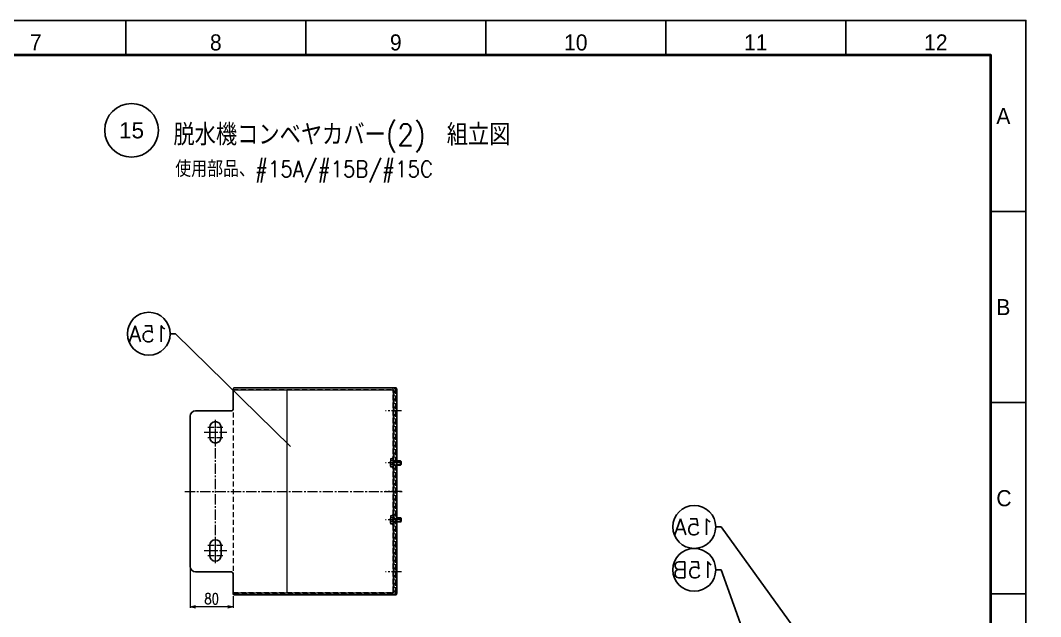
# Model space of a CAD drawing. Header units: millimetres. Extents: x 0 to 51411, y 0 to 16902.
# Drawn here: x 17372 to 19274, y 2363 to 3473 of the extents above; entities that cross this region are included whole.
import ezdxf
from ezdxf import colors
from ezdxf.entities.mleader import LeaderData, LeaderLine
from ezdxf.enums import TextEntityAlignment as Align
from ezdxf.math import Vec2, Vec3

# ---------------------------------------------------------------- set-up
doc = ezdxf.new("R2010")
doc.units = ezdxf.units.MM
doc.linetypes.add('CENTER2', pattern=[28.575, 19.05, -3.175, 3.175, -3.175])
doc.linetypes.add('HIDDEN2', pattern=[4.7625, 3.175, -1.5875])
for name, color, linetype, lineweight in [('01_外形線', 7, 'Continuous', 25), ('02_細線', 5, 'Continuous', 13), ('03_かくれ線', 6, 'HIDDEN2', 13), ('04_中心線', 1, 'CENTER2', 9), ('06_文字', 7, 'Continuous', 13), ('07_寸法線', 3, 'Continuous', 9), ('99_図枠', 7, 'Continuous', 40)]:
    doc.layers.add(name, color=color, linetype=linetype, lineweight=lineweight)
doc.layers.add('10_補助線', color=8, linetype='Continuous', lineweight=13, plot=False)
doc.styles.add('KSS_TXT', font='txt.shx', dxfattribs={"bigfont": 'extfont2.shx'})
doc.styles.get("Standard").update_dxf_attribs({"font": 'arial.ttf'})
doc.styles.add('寸法用', font='simplex.shx', dxfattribs={"width": 0.8, "bigfont": '@extfont2.shx'})
doc.styles.add('表題用', font='MS PGothic.ttf')
doc.dimstyles.new('機械製図用', dxfattribs={"dimtxt": 3.5, "dimasz": 3.5, "dimexe": 2, "dimexo": 0, "dimgap": 1.2, "dimtad": 1, "dimdsep": 46, "dimtxsty": '寸法用', "dimblk": 'OPEN30', "dimcen": 0, "dimclrd": 256, "dimclre": 256, "dimclrt": 7, "dimazin": 2, "dimtm": 1e-09, "dimtfac": 0.75, "dimtmove": 0, "dimatfit": 3, "dimldrblk": 'OPEN30', "dimfxl": 1, "dimlwd": -1, "dimlwe": -1, "dimarcsym": 0})

# ---------------------------------------------------------------- blocks, each defined once
blk = doc.blocks.new('_Open30')
at = {"color": 0, "linetype": 'ByBlock', "lineweight": -2}
for p, q in [((-1, 0.27), (0, 0)), ((0, 0), (-1, -0.27)), ((0, 0), (-1, 0))]:
    blk.add_line(p, q, dxfattribs=at)
blk = doc.blocks.new('*D1058')
at = {"layer": '07_寸法線', "transparency": 16777216}
for p, q in [((17688.7, 2450.9), (17688.7, 2378.8)), ((17768.7, 2400.9), (17768.7, 2378.8)), ((17758.7, 2380.8), (17698.7, 2380.8))]:
    blk.add_line(p, q, dxfattribs=at)
at = {"layer": 'Defpoints', "color": 0, "transparency": 16777216}
for p in [(17688.7, 2455.9), (17768.7, 2405.9), (17688.7, 2380.8)]:
    blk.add_point(p, dxfattribs=at)
at = {"layer": '07_寸法線', "transparency": 16777216, "xscale": 10, "yscale": 10, "zscale": 10, "rotation": 180}
blk.add_blockref('_Open30', (17688.7, 2380.8), dxfattribs=at)
at = {"layer": '07_寸法線', "transparency": 16777216, "xscale": 10, "yscale": 10, "zscale": 10}
blk.add_blockref('_Open30', (17768.7, 2380.8), dxfattribs=at)
at = {"layer": '07_寸法線', "color": 7, "transparency": 16777216, "insert": (17728.7, 2395.8), "char_height": 20, "attachment_point": 5, "style": '寸法用'}
blk.add_mtext('80', dxfattribs=at)
blk = doc.blocks.new('AM_BALLOON1')
at = {"transparency": 16777216}
blk.add_circle((0, 0), 5, dxfattribs=at)
blk.add_attdef('B_NUMBER', text='', height=3, dxfattribs=at).set_placement((0, 0), align=Align.MIDDLE_CENTER)
blk = doc.blocks.new('_OPEN')
at = {"color": 0, "linetype": 'ByBlock'}
for p, q in [((-1, 0.17), (0, 0)), ((0, 0), (-1, -0.17)), ((0, 0), (-1, 0))]:
    blk.add_line(p, q, dxfattribs=at)
blk = doc.blocks.new('_TagCircle')
at = {"color": 0, "linetype": 'ByBlock', "lineweight": -2, "transparency": 16777216}
blk.add_circle((0, 0), 4, dxfattribs=at)
at = {"color": 0, "transparency": 16777216, "style": '寸法用'}
blk.add_attdef('タグ番号', text='', height=3, dxfattribs=at).set_placement((0, -1.5), align=Align.CENTER)
blk = doc.blocks.new('_None')
blk = doc.blocks.new('*U1332')
at = {"layer": '04_中心線', "color": 0, "linetype": 'CENTER2', "transparency": 16777216}
for p, q in [((-14, 0), (-2.1, 0)), ((0, 2.1), (0, 14)), ((2.1, 0), (14, 0)), ((0, -14), (0, -2.1))]:
    blk.add_line(p, q, dxfattribs=at)
at = {"layer": '04_中心線', "color": 0, "linetype": 'Continuous', "transparency": 16777216}
for p, q in [((-1.05, 0), (1.05, 0)), ((0, -1.05), (0, 1.05))]:
    blk.add_line(p, q, dxfattribs=at)
blk = doc.blocks.new('*U1333')
at = {"layer": '04_中心線', "color": 0, "linetype": 'CENTER2', "transparency": 16777216}
for p, q in [((-14, 0), (-2.1, 0)), ((0, 2.1), (0, 14)), ((2.1, 0), (14, 0)), ((0, -14), (0, -2.1))]:
    blk.add_line(p, q, dxfattribs=at)
at = {"layer": '04_中心線', "color": 0, "linetype": 'Continuous', "transparency": 16777216}
for p, q in [((-1.05, 0), (1.05, 0)), ((0, -1.05), (0, 1.05))]:
    blk.add_line(p, q, dxfattribs=at)
blk = doc.blocks.new('*U1330')
at = {"layer": '04_中心線', "color": 0, "linetype": 'CENTER2', "transparency": 16777216}
for p, q in [((-14, 0), (-2.1, 0)), ((0, 2.1), (0, 14)), ((2.1, 0), (14, 0)), ((0, -14), (0, -2.1))]:
    blk.add_line(p, q, dxfattribs=at)
at = {"layer": '04_中心線', "color": 0, "linetype": 'Continuous', "transparency": 16777216}
for p, q in [((-1.05, 0), (1.05, 0)), ((0, -1.05), (0, 1.05))]:
    blk.add_line(p, q, dxfattribs=at)
blk = doc.blocks.new('*U1331')
at = {"layer": '04_中心線', "color": 0, "linetype": 'CENTER2', "transparency": 16777216}
for p, q in [((-14, 0), (-2.1, 0)), ((0, 2.1), (0, 14)), ((2.1, 0), (14, 0)), ((0, -14), (0, -2.1))]:
    blk.add_line(p, q, dxfattribs=at)
at = {"layer": '04_中心線', "color": 0, "linetype": 'Continuous', "transparency": 16777216}
for p, q in [((-1.05, 0), (1.05, 0)), ((0, -1.05), (0, 1.05))]:
    blk.add_line(p, q, dxfattribs=at)

msp = doc.modelspace()

# ---------------------------------------------------------------- hatches: boundary and pattern name
at = {"layer": '03_かくれ線'}
h = msp.add_hatch(color=256, dxfattribs=at)
h.dxf.hatch_style = 1
h.paths.add_polyline_path([(18064.234, 2656.393), (18067.234, 2656.393), (18067.234, 2659.393)])
h = msp.add_hatch(color=256, dxfattribs=at)
h.dxf.hatch_style = 1
h.paths.add_polyline_path([(18067.234, 2638.382), (18067.234, 2641.382), (18064.234, 2641.382)])
h = msp.add_hatch(color=256, dxfattribs=at)
h.dxf.hatch_style = 1
h.paths.add_polyline_path([(18064.234, 2550.327), (18067.234, 2550.327), (18067.234, 2553.327)])
h = msp.add_hatch(color=256, dxfattribs=at)
h.dxf.hatch_style = 1
h.paths.add_polyline_path([(18064.234, 2535.316), (18067.234, 2532.316), (18067.234, 2535.316)])

# ---------------------------------------------------------------- linework, layer by layer
at = {"layer": '01_外形線'}
for p, q in [((18073.794, 2652.888), (18081.034, 2652.888)), ((18073.794, 2644.888), (18081.034, 2644.888)), ((18081.034, 2644.888), (18081.034, 2652.888)), ((18081.034, 2652.888), (18082.234, 2651.688)), ((18081.034, 2644.888), (18082.234, 2646.088)), ((18082.234, 2646.088), (18082.234, 2651.688)), ((18073.794, 2546.822), (18081.034, 2546.822)), ((18073.794, 2538.822), (18081.034, 2538.822)), ((18081.034, 2538.822), (18081.034, 2546.822)), ((18081.034, 2546.822), (18082.234, 2545.622)), ((18081.034, 2538.822), (18082.234, 2540.022)), ((18082.234, 2540.022), (18082.234, 2545.622))]:
    msp.add_line(p, q, dxfattribs=at)
msp.add_lwpolyline([(18071.674, 2402.855), (17771.734, 2402.855, -0.41421356), (17768.734, 2405.855), (17768.734, 2442.855, 0.41421356), (17765.734, 2445.855), (17698.734, 2445.855, -0.41421356), (17688.734, 2455.855), (17688.734, 2735.855, -0.41421356), (17698.734, 2745.855), (17765.734, 2745.855, 0.41421356), (17768.734, 2748.855), (17768.734, 2785.855, -0.41421356), (17771.734, 2788.855), (18071.674, 2788.855)], format="xyb", dxfattribs=at)
msp.add_lwpolyline([(18073.794, 2405.855), (18073.794, 2785.855)], dxfattribs=at)
for points in [[(17725.234, 2715.355), (17725.234, 2696.355, 1), (17746.234, 2696.355), (17746.234, 2715.355, 1)], [(17725.234, 2495.355), (17725.234, 2476.355, 1), (17746.234, 2476.355), (17746.234, 2495.355, 1)]]:
    msp.add_lwpolyline(points, format="xyb", close=True, dxfattribs=at)
at = {"layer": '01_外形線', "extrusion": (0, 0, -1)}
msp.add_ellipse((18071.674, 2785.855), major_axis=(0, 3), ratio=0.70666667, start_param=0, end_param=1.57079633, dxfattribs=at)
at = {"layer": '01_外形線'}
msp.add_ellipse((18071.674, 2405.855), major_axis=(0, -3), ratio=0.70666667, start_param=0, end_param=1.57079633, dxfattribs=at)
at = {"layer": '02_細線'}
for p, q in [((17868.734, 2785.855), (17868.734, 2405.855)), ((18073.794, 2652.138), (18081.784, 2652.138)), ((18073.794, 2645.638), (18081.784, 2645.638)), ((18073.794, 2546.072), (18081.784, 2546.072)), ((18073.794, 2539.572), (18081.784, 2539.572))]:
    msp.add_line(p, q, dxfattribs=at)
at = {"layer": '03_かくれ線', "ltscale": 3}
for p, q in [((17818.734, 2785.855), (17818.734, 2784.355)), ((18072.384, 2405.855), (18072.384, 2785.855)), ((18068.734, 2750.355), (18067.234, 2750.355)), ((18068.734, 2741.355), (18067.234, 2741.355)), ((18062.63, 2656.393), (18061.934, 2655.188)), ((18061.934, 2642.588), (18061.934, 2655.188)), ((18067.234, 2656.393), (18062.63, 2656.393)), ((18067.234, 2652.641), (18062.63, 2652.641)), ((18067.234, 2645.135), (18062.63, 2645.135)), ((18067.234, 2641.382), (18067.234, 2656.393)), ((18067.234, 2655.855), (18068.734, 2655.855)), ((18068.734, 2653.388), (18067.234, 2653.388)), ((18068.734, 2644.388), (18067.234, 2644.388)), ((18062.63, 2641.382), (18061.934, 2642.588)), ((18067.234, 2641.382), (18062.63, 2641.382)), ((18062.63, 2550.327), (18061.934, 2549.122)), ((18067.234, 2550.327), (18062.63, 2550.327)), ((18067.234, 2535.316), (18067.234, 2550.327)), ((18061.934, 2536.522), (18061.934, 2549.122)), ((18062.63, 2535.316), (18061.934, 2536.522)), ((18067.234, 2546.575), (18062.63, 2546.575)), ((18067.234, 2539.069), (18062.63, 2539.069)), ((18067.234, 2535.316), (18062.63, 2535.316)), ((18068.734, 2547.322), (18067.234, 2547.322)), ((18068.734, 2538.322), (18067.234, 2538.322)), ((18067.234, 2535.855), (18068.734, 2535.855)), ((18068.734, 2450.355), (18067.234, 2450.355)), ((18068.734, 2441.355), (18067.234, 2441.355)), ((17818.734, 2405.855), (17818.734, 2407.355))]:
    msp.add_line(p, q, dxfattribs=at)
at = {"layer": '03_かくれ線'}
for p, q in [((18067.234, 2652.888), (18073.794, 2652.888)), ((18067.234, 2652.138), (18073.794, 2652.138)), ((18067.234, 2645.638), (18073.794, 2645.638)), ((18067.234, 2644.888), (18073.794, 2644.888)), ((18067.234, 2546.822), (18073.794, 2546.822)), ((18067.234, 2546.072), (18073.794, 2546.072)), ((18067.234, 2539.572), (18073.794, 2539.572)), ((18067.234, 2538.822), (18073.794, 2538.822))]:
    msp.add_line(p, q, dxfattribs=at)
at = {"layer": '03_かくれ線', "ltscale": 3}
for points in [[(18066.734, 2788.855), (17771.734, 2788.855, 0.41421356), (17768.734, 2785.855), (17768.734, 2405.855, 0.41421356), (17771.734, 2402.855), (18066.734, 2402.855, 0.41421356), (18071.734, 2407.855), (18071.734, 2783.855, 0.41421356)], [(18068.734, 2408.855, -0.41421356), (18065.734, 2405.855), (17768.734, 2405.855), (17768.734, 2407.355), (18065.734, 2407.355, 0.41421356), (18067.234, 2408.855), (18067.234, 2782.855, 0.41421356), (18065.734, 2784.355), (17768.734, 2784.355), (17768.734, 2785.855), (18065.734, 2785.855, -0.41421356), (18068.734, 2782.855)]]:
    msp.add_lwpolyline(points, format="xyb", close=True, dxfattribs=at)
for points in [[(18064.234, 2656.393), (18067.234, 2656.393), (18067.234, 2659.393), (18064.234, 2656.393)], [(18064.234, 2641.382), (18067.234, 2641.382), (18067.234, 2638.382), (18064.234, 2641.382)], [(18064.234, 2550.327), (18067.234, 2550.327), (18067.234, 2553.327), (18064.234, 2550.327)], [(18064.234, 2535.316), (18067.234, 2535.316), (18067.234, 2532.316), (18064.234, 2535.316)]]:
    msp.add_lwpolyline(points, dxfattribs=at)
for centre, radius, start, end in [((18072.399, 2648.888), 10.465, 158.985578, 201.014422), ((18065.88, 2654.517), 3.753, 150.000009, 209.999991), ((18065.88, 2643.259), 3.753, 150.000009, 209.999991), ((18065.88, 2548.451), 3.753, 150.000009, 209.999991), ((18072.399, 2542.822), 10.465, 158.985578, 201.014422), ((18065.88, 2537.193), 3.753, 150.000009, 209.999991)]:
    msp.add_arc(centre, radius, start, end, dxfattribs=at)
at = {"layer": '03_かくれ線', "ltscale": 3, "extrusion": (0, 0, -1)}
msp.add_ellipse((18070.264, 2785.855), major_axis=(0, 3), ratio=0.70666667, start_param=0, end_param=1.57079633, dxfattribs=at)
at = {"layer": '03_かくれ線', "ltscale": 3}
msp.add_ellipse((18070.264, 2405.855), major_axis=(0, -3), ratio=0.70666667, start_param=0, end_param=1.57079633, dxfattribs=at)
at = {"layer": '04_中心線'}
for p, q in [((18082.984, 2745.855), (18052.984, 2745.855)), ((17714.734, 2705.855), (17756.734, 2705.855)), ((17735.734, 2485.855), (17735.734, 2705.855)), ((18082.984, 2648.888), (18052.984, 2648.888)), ((17678.734, 2595.855), (18083.794, 2595.855)), ((18082.984, 2595.855), (18052.984, 2595.855)), ((18082.984, 2542.822), (18052.984, 2542.822)), ((17714.734, 2485.855), (17756.734, 2485.855)), ((18082.984, 2445.855), (18052.984, 2445.855))]:
    msp.add_line(p, q, dxfattribs=at)
at = {"layer": '10_補助線'}
for p, q in [((17768.734, 2785.105), (18065.734, 2785.105)), ((18065.734, 2784.355), (18065.734, 2785.855)), ((18067.234, 2782.855), (18068.734, 2782.855)), ((18067.984, 2408.855), (18067.984, 2782.855)), ((17768.734, 2406.605), (18065.734, 2406.605)), ((18065.734, 2405.855), (18065.734, 2407.355)), ((18067.234, 2408.855), (18068.734, 2408.855))]:
    msp.add_line(p, q, dxfattribs=at)
for centre, start, end in [((18065.734, 2782.855), 0, 90), ((18065.734, 2408.855), 270, 0)]:
    msp.add_arc(centre, 2.25, start, end, dxfattribs=at)
at = {"layer": '99_図枠', "lineweight": 25}
for p, q in [((17568.566, 3408.27), (17568.566, 3473.276)), ((17904.25, 3408.27), (17904.25, 3473.276)), ((18239.933, 3408.27), (18239.933, 3473.276)), ((18239.933, 3408.27), (18239.933, 3473.276)), ((18575.617, 3408.27), (18575.617, 3473.276)), ((18911.301, 3408.27), (18911.301, 3473.276)), ((19246.984, 3117.212), (19181.978, 3117.212)), ((19246.984, 2761.147), (19181.978, 2761.147)), ((19246.984, 2405.083), (19181.978, 2405.083))]:
    msp.add_line(p, q, dxfattribs=at)
at = {"layer": '99_図枠'}
msp.add_lwpolyline([(15413.6, 689.767), (19181.978, 689.767), (19181.978, 3408.27), (15413.6, 3408.27)], close=True, dxfattribs=at)
at = {"layer": 'Defpoints'}
msp.add_lwpolyline([(15218.78, 625.051), (19246.984, 625.051), (19246.984, 3473.276), (15218.78, 3473.276)], close=True, dxfattribs=at)

# ---------------------------------------------------------------- block references
at = {"layer": '04_中心線', "linetype": 'CENTER2'}
for name, p in [('*U1332', (17735.734, 2715.355)), ('*U1333', (17735.734, 2696.355)), ('*U1330', (17735.734, 2495.355)), ('*U1331', (17735.734, 2476.355))]:
    msp.add_blockref(name, p, dxfattribs=at)

# ---------------------------------------------------------------- texts
at = {"layer": '06_文字', "color": 3, "style": 'KSS_TXT', "width": 0.9}
for s, height, p in [('脱水機コンベヤカバー(2)\u3000組立図', 40, (17657.433, 3240.322)), ('使用部品、#15A/#15B/#15C', 30, (17660.858, 3181.53))]:
    msp.add_text(s, height=height, dxfattribs=at).set_placement(p)
at = {"layer": '10_補助線', "ltscale": 3, "style": '寸法用', "width": 0.8}
for p in [(18066.034, 2650.951), (18066.034, 2544.885)]:
    msp.add_text('M8×15', height=1, rotation=270, dxfattribs=at).set_placement(p)
at = {"layer": '99_図枠', "lineweight": 13, "style": '表題用'}
for s, p in [('7', (17400.724, 3408.27)), ('8', (17736.408, 3408.27)), ('9', (18072.091, 3408.27)), ('10', (18407.775, 3408.27)), ('11', (18743.459, 3408.27)), ('12', (19079.142, 3408.27))]:
    msp.add_text(s, height=30.003, dxfattribs=at).set_placement(p, align=Align.BOTTOM_CENTER)
for s, p in [('A', (19191.979, 3295.244)), ('B', (19191.979, 2939.179)), ('C', (19191.979, 2583.115))]:
    msp.add_text(s, height=30.003, dxfattribs=at).set_placement(p, align=Align.MIDDLE_LEFT)

# ---------------------------------------------------------------- dimensions: what is measured, and where the dimension line sits
at = {"layer": '07_寸法線'}
dim = msp.add_linear_dim(base=(17688.734, 2380.809), p1=(17768.734, 2405.855), p2=(17688.734, 2455.855), dimstyle='機械製図用', override={"dimtxt": 20, "dimasz": 10, "dimexo": 5, "dimgap": 5}, dxfattribs=at)
dim.commit()
dim.dimension.update_dxf_attribs({"geometry": '*D1058', "text_midpoint": (17728.734, 2395.809)})

# ---------------------------------------------------------------- leaders
ml = msp.add_multileader_block('Standard', dxfattribs=at)
ml.set_content('AM_BALLOON1', color=256, scale=9.99939394)
ml.set_attribute('B_NUMBER', '15', width=0)
ml.set_leader_properties(color=256, linetype='ByLayer', lineweight=-1)
ml.set_arrow_properties(name='OPEN')
ml.build(insert=Vec2(0, 0))
ml.multileader.update_dxf_attribs({"leader_type": 0, "has_dogleg": 0, "text_right_attachment_type": 6, "dogleg_length": 0, "arrow_head_size": 5, "scale": 2, "block_connection_type": 1})
ctx = ml.context
ctx.base_point, ctx.scale, ctx.char_height, ctx.arrow_head_size, ctx.landing_gap_size, ctx.plane_origin = Vec3(17579.344, 3268.539), 2, 10, 5, 5, Vec3(17579.344, 3268.539)
ctx.right_attachment, ctx.attachment_type = 6, 1
notes = []
notes.append((ctx, [(0, (0, 0, 0), (0, 0), (1, 0), 1, [])]))
ctx.block.insert = Vec3(17579.344, 3268.539)
ml = msp.add_multileader_block('Standard', dxfattribs=at)
ml.set_content('AM_BALLOON1', color=256, scale=7.08707045)
ml.set_attribute('B_NUMBER', '28', width=0)
ml.set_leader_properties(color=256, linetype='ByLayer', lineweight=-1)
ml.set_arrow_properties(name='OPEN')
ml.build(insert=Vec2(0, 0))
ml.multileader.update_dxf_attribs({"leader_type": 0, "has_dogleg": 0, "text_right_attachment_type": 6, "dogleg_length": 0, "arrow_head_size": 3.544, "scale": 2.5, "block_connection_type": 1})
ctx = ml.context
ctx.base_point, ctx.scale, ctx.char_height, ctx.arrow_head_size, ctx.landing_gap_size, ctx.plane_origin = Vec3(32779.868, 3275.518), 2.5, 7.087, 3.544, 3.544, Vec3(32779.868, 3275.518)
ctx.right_attachment, ctx.attachment_type = 6, 1
notes.append((ctx, [(0, (0, 0, 0), (0, 0), (1, 0), 1, [])]))
ctx.block.insert = Vec3(32779.868, 3275.518)
ml = msp.add_multileader_block('Standard', dxfattribs=at)
ml.set_content('AM_BALLOON1', color=256, scale=7.08707045)
ml.set_attribute('B_NUMBER', '29', width=0)
ml.set_leader_properties(color=256, linetype='ByLayer', lineweight=-1)
ml.set_arrow_properties(name='OPEN')
ml.build(insert=Vec2(0, 0))
ml.multileader.update_dxf_attribs({"leader_type": 0, "has_dogleg": 0, "text_right_attachment_type": 6, "dogleg_length": 0, "arrow_head_size": 3.544, "scale": 2.5, "block_connection_type": 1})
ctx = ml.context
ctx.base_point, ctx.scale, ctx.char_height, ctx.arrow_head_size, ctx.landing_gap_size, ctx.plane_origin = Vec3(34667.768, 3275.518), 2.5, 7.087, 3.544, 3.544, Vec3(34667.768, 3275.518)
ctx.right_attachment, ctx.attachment_type = 6, 1
notes.append((ctx, [(0, (0, 0, 0), (0, 0), (1, 0), 1, [])]))
ctx.block.insert = Vec3(34667.768, 3275.518)
ml = msp.add_multileader_block('Standard', dxfattribs=at)
ml.set_content('AM_BALLOON1', color=256, scale=7.08707045)
ml.set_attribute('B_NUMBER', '27', width=0)
ml.set_leader_properties(color=256, linetype='ByLayer', lineweight=-1)
ml.set_arrow_properties(name='OPEN')
ml.build(insert=Vec2(0, 0))
ml.multileader.update_dxf_attribs({"leader_type": 0, "has_dogleg": 0, "text_right_attachment_type": 6, "dogleg_length": 0, "arrow_head_size": 3.544, "scale": 2.5, "block_connection_type": 1})
ctx = ml.context
ctx.base_point, ctx.scale, ctx.char_height, ctx.arrow_head_size, ctx.landing_gap_size, ctx.plane_origin = Vec3(30037.828, 2881.684), 2.5, 7.087, 3.544, 3.544, Vec3(30037.828, 2881.684)
ctx.right_attachment, ctx.attachment_type = 6, 1
notes.append((ctx, [(0, (0, 0, 0), (0, 0), (1, 0), 1, [])]))
ctx.block.insert = Vec3(30037.828, 2881.684)
ml = msp.add_multileader_block('Standard', dxfattribs=at)
ml.set_content('AM_BALLOON1', color=256, scale=7.08707045)
ml.set_attribute('B_NUMBER', '16', width=0)
ml.set_leader_properties(color=256, linetype='ByLayer', lineweight=-1)
ml.set_arrow_properties(name='OPEN')
ml.build(insert=Vec2(0, 0))
ml.multileader.update_dxf_attribs({"leader_type": 0, "has_dogleg": 0, "text_right_attachment_type": 6, "dogleg_length": 0, "arrow_head_size": 3.544, "scale": 2.5, "block_connection_type": 1})
ctx = ml.context
ctx.base_point, ctx.scale, ctx.char_height, ctx.arrow_head_size, ctx.landing_gap_size, ctx.plane_origin = Vec3(19821.386, 2879.797), 2.5, 7.087, 3.544, 3.544, Vec3(19821.386, 2879.797)
ctx.right_attachment, ctx.attachment_type = 6, 1
notes.append((ctx, [(0, (0, 0, 0), (0, 0), (1, 0), 1, [])]))
ctx.block.insert = Vec3(19821.386, 2879.797)
ml = msp.add_multileader_block('Standard', dxfattribs=at)
ml.set_content('AM_BALLOON1', color=256, scale=7.08707045)
ml.set_attribute('B_NUMBER', '17', width=0)
ml.set_leader_properties(color=256, linetype='ByLayer', lineweight=-1)
ml.set_arrow_properties(name='OPEN')
ml.build(insert=Vec2(0, 0))
ml.multileader.update_dxf_attribs({"leader_type": 0, "has_dogleg": 0, "text_right_attachment_type": 6, "dogleg_length": 0, "arrow_head_size": 3.544, "scale": 2.5, "block_connection_type": 1})
ctx = ml.context
ctx.base_point, ctx.scale, ctx.char_height, ctx.arrow_head_size, ctx.landing_gap_size, ctx.plane_origin = Vec3(21417.839, 2879.797), 2.5, 7.087, 3.544, 3.544, Vec3(21417.839, 2879.797)
ctx.right_attachment, ctx.attachment_type = 6, 1
notes.append((ctx, [(0, (0, 0, 0), (0, 0), (1, 0), 1, [])]))
ctx.block.insert = Vec3(21417.839, 2879.797)
ml = msp.add_multileader_block('Standard', dxfattribs=at)
ml.set_content('_TagCircle', color=256, scale=-10)
ml.set_attribute('タグ番号', '15A', width=0)
ml.set_leader_properties()
ml.set_arrow_properties(name='NONE')
ml.build(insert=Vec2(0, 0))
ml.multileader.update_dxf_attribs({"dogleg_length": 1, "arrow_head_size": 35, "scale": 8})
ctx = ml.context
ctx.base_point, ctx.scale, ctx.char_height, ctx.arrow_head_size, ctx.landing_gap_size, ctx.plane_origin = Vec3(17571.553, 2889.46), 8, 40, 35, 20, Vec3(16189.088, 2897.969)
ctx.text_align_type = 2
notes.append((ctx, [(0, (1, 1, 0), (17661.553, 2889.46), (-1, 0), 10, [(0, [(17875.612, 2679.341)], 0, [])])]))
ctx.block.insert, ctx.block.scale = Vec3(17611.553, 2889.46), Vec3(-10, 10, 10)
ml = msp.add_multileader_block('Standard', dxfattribs=at)
ml.set_content('AM_BALLOON1', color=256, scale=7.08707045)
ml.set_attribute('B_NUMBER', '26', width=0)
ml.set_leader_properties(color=256, linetype='ByLayer', lineweight=-1)
ml.set_arrow_properties(name='OPEN')
ml.build(insert=Vec2(0, 0))
ml.multileader.update_dxf_attribs({"leader_type": 0, "has_dogleg": 0, "text_right_attachment_type": 6, "dogleg_length": 0, "arrow_head_size": 3.544, "scale": 2.5, "block_connection_type": 1})
ctx = ml.context
ctx.base_point, ctx.scale, ctx.char_height, ctx.arrow_head_size, ctx.landing_gap_size, ctx.plane_origin = Vec3(28646.004, 2598.075), 2.5, 7.087, 3.544, 3.544, Vec3(28646.004, 2598.075)
ctx.right_attachment, ctx.attachment_type = 6, 1
notes.append((ctx, [(0, (0, 0, 0), (0, 0), (1, 0), 1, [])]))
ctx.block.insert = Vec3(28646.004, 2598.075)
ml = msp.add_multileader_block('Standard', dxfattribs=at)
ml.set_content('_TagCircle', color=256, scale=-10)
ml.set_attribute('タグ番号', '15A', width=0)
ml.set_leader_properties()
ml.set_arrow_properties(name='NONE')
ml.build(insert=Vec2(0, 0))
ml.multileader.update_dxf_attribs({"dogleg_length": 1, "arrow_head_size": 35, "scale": 8})
ctx = ml.context
ctx.base_point, ctx.scale, ctx.char_height, ctx.arrow_head_size, ctx.landing_gap_size, ctx.plane_origin = Vec3(18588.621, 2529.672), 8, 40, 35, 20, Vec3(17248.65, 2538.181)
ctx.text_align_type = 2
notes.append((ctx, [(0, (1, 1, 0), (18678.621, 2529.672), (-1, 0), 10, [(0, [(18833.264, 2316.216)], 0, [])])]))
ctx.block.insert, ctx.block.scale = Vec3(18628.621, 2529.672), Vec3(-10, 10, 10)
ml = msp.add_multileader_block('Standard', dxfattribs=at)
ml.set_content('_TagCircle', color=256, scale=-10)
ml.set_attribute('タグ番号', '15B', width=0)
ml.set_leader_properties()
ml.set_arrow_properties(name='NONE')
ml.build(insert=Vec2(0, 0))
ml.multileader.update_dxf_attribs({"dogleg_length": 1, "arrow_head_size": 35, "scale": 8})
ctx = ml.context
ctx.base_point, ctx.scale, ctx.char_height, ctx.arrow_head_size, ctx.landing_gap_size, ctx.plane_origin = Vec3(18588.621, 2449.672), 8, 40, 35, 20, Vec3(17248.65, 2458.181)
ctx.text_align_type = 2
notes.append((ctx, [(0, (1, 1, 0), (18678.621, 2449.672), (-1, 0), 10, [(0, [(18816.511, 2069.804)], 0, [])])]))
ctx.block.insert, ctx.block.scale = Vec3(18628.621, 2449.672), Vec3(-10, 10, 10)
for ctx, leaders in notes:
    for number, flags, end, landing, length, lines in leaders:
        leader = LeaderData()
        leader.index, (leader.has_last_leader_line, leader.has_dogleg_vector, leader.attachment_direction) = number, flags
        leader.last_leader_point, leader.dogleg_vector, leader.dogleg_length = Vec3(end), Vec3(landing), length
        for number, points, colour, breaks in lines:
            line = LeaderLine()
            line.index, line.vertices, line.color, line.breaks = number, Vec3.list(points), colors.encode_raw_color(colour), breaks
            leader.lines.append(line)
        ctx.leaders.append(leader)

doc.saveas('drawing.dxf')
